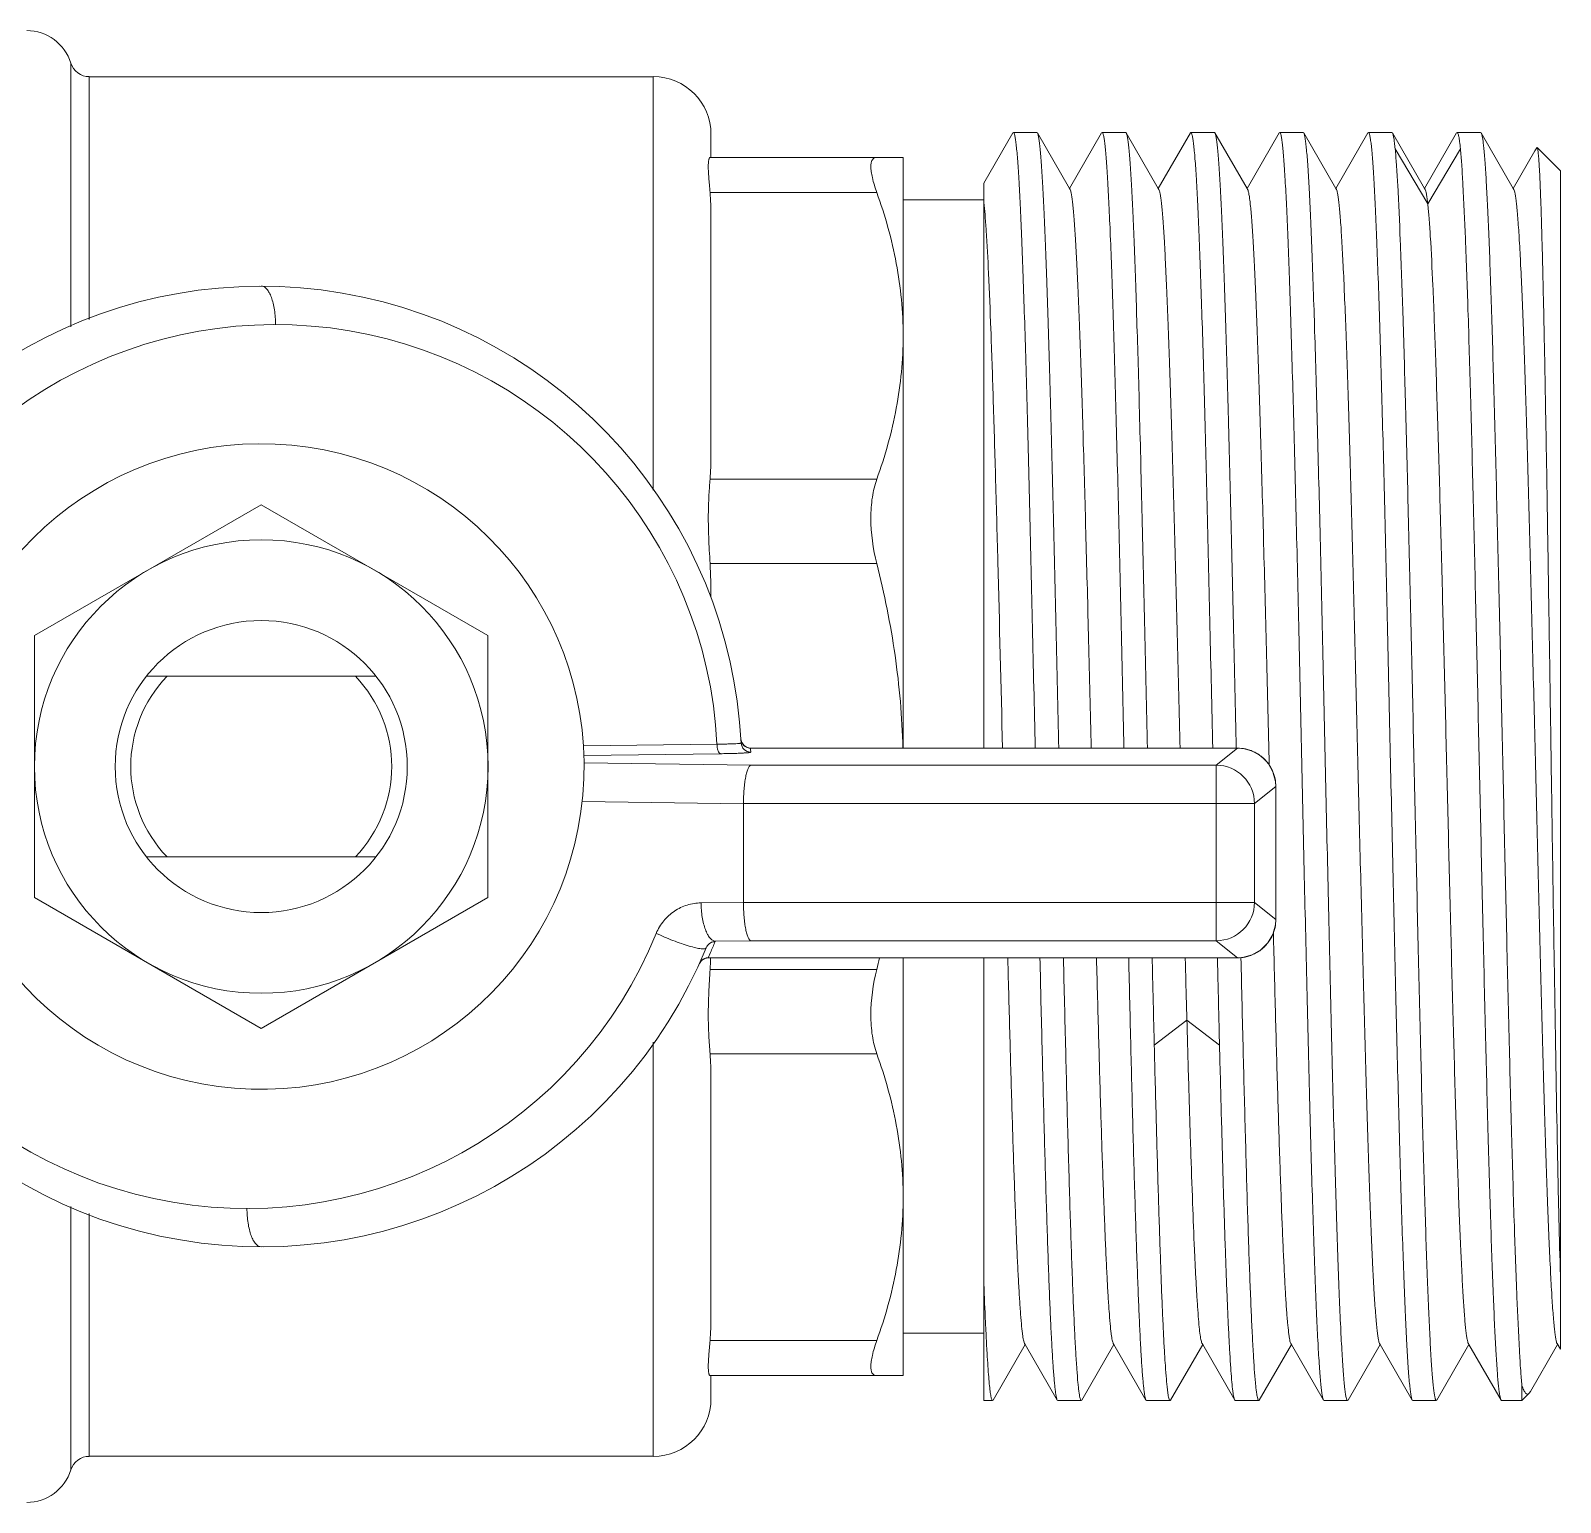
# Model space of a CAD drawing. Header units: millimetres. Extents: x 206 to 1899, y -454 to 296.
# Drawn here: x 1467.927 to 1470.415, y -407.592 to -405.199 of the extents above; entities that cross this region are included whole.
import ezdxf

# ---------------------------------------------------------------- set-up
doc = ezdxf.new("R2010")
doc.units = ezdxf.units.MM
doc.layers.add('细实线', color=7, linetype='Continuous', lineweight=15)

msp = doc.modelspace()

# ---------------------------------------------------------------- linework, layer by layer
at = {"layer": '细实线', "linetype": 'Continuous', "lineweight": 9}
for p, q in [((1467.9928, -405.6802), (1467.9928, -405.2515)), ((1468.0227, -405.2736), (1468.9399, -405.2736)), ((1468.0227, -405.2736), (1468.0227, -405.6683)), ((1468.9399, -405.946), (1468.9399, -405.2736)), ((1469.0336, -405.3673), (1469.0336, -405.4048)), ((1469.5246, -405.365), (1469.4774, -405.4467)), ((1469.5246, -405.365), (1469.5255, -405.3642)), ((1469.5255, -405.3642), (1469.5637, -405.3642)), ((1469.5646, -405.365), (1469.5637, -405.3642)), ((1469.6167, -405.4552), (1469.5646, -405.365)), ((1469.6689, -405.365), (1469.6167, -405.4552)), ((1469.6689, -405.365), (1469.6698, -405.3642)), ((1469.6698, -405.3642), (1469.708, -405.3642)), ((1469.7089, -405.365), (1469.708, -405.3642)), ((1469.761, -405.4552), (1469.7089, -405.365)), ((1469.8132, -405.365), (1469.761, -405.4552)), ((1469.8132, -405.365), (1469.8141, -405.3642)), ((1469.8141, -405.3642), (1469.8523, -405.3642)), ((1469.8532, -405.365), (1469.8523, -405.3642)), ((1469.9053, -405.4552), (1469.8532, -405.365)), ((1469.9575, -405.365), (1469.9053, -405.4552)), ((1469.9575, -405.365), (1469.9584, -405.3642)), ((1469.9584, -405.3642), (1469.9966, -405.3642)), ((1469.9975, -405.365), (1469.9966, -405.3642)), ((1470.0497, -405.4552), (1469.9975, -405.365)), ((1470.1018, -405.365), (1470.0497, -405.4552)), ((1470.1018, -405.365), (1470.1027, -405.3642)), ((1470.1027, -405.3642), (1470.1409, -405.3642)), ((1470.1418, -405.365), (1470.1409, -405.3642)), ((1470.194, -405.4552), (1470.1418, -405.365)), ((1470.2461, -405.365), (1470.194, -405.4552)), ((1470.2461, -405.365), (1470.247, -405.3642)), ((1470.247, -405.3642), (1470.2852, -405.3642)), ((1470.2861, -405.365), (1470.2852, -405.3642)), ((1470.3383, -405.4552), (1470.2861, -405.365)), ((1469.0322, -405.4048), (1469.3461, -405.4048)), ((1469.3461, -405.4048), (1469.3461, -406.3656)), ((1470.1992, -405.4803), (1470.1462, -405.3908)), ((1470.2522, -405.3908), (1470.1992, -405.4803)), ((1470.3735, -405.3943), (1470.3383, -405.4552)), ((1470.3765, -405.3891), (1470.3735, -405.3943)), ((1470.3765, -405.3891), (1470.3771, -405.3889)), ((1470.4149, -405.4267), (1470.3771, -405.3889)), ((1470.4149, -405.4267), (1470.4149, -407.3433)), ((1469.3033, -405.4617), (1469.0322, -405.4617)), ((1469.4774, -406.3656), (1469.4774, -405.4467)), ((1469.6177, -405.4569), (1469.6167, -405.4552)), ((1469.762, -405.4569), (1469.761, -405.4552)), ((1469.9063, -405.4569), (1469.9053, -405.4552)), ((1470.0506, -405.4569), (1470.0497, -405.4552)), ((1470.1949, -405.4569), (1470.194, -405.4552)), ((1470.3393, -405.4569), (1470.3383, -405.4552)), ((1469.3461, -405.4736), (1469.4774, -405.4736)), ((1469.0336, -405.5004), (1469.0336, -405.8895)), ((1469.3033, -405.9283), (1469.0322, -405.9283)), ((1467.9336, -406.1826), (1468.3024, -405.9697)), ((1468.3024, -405.9697), (1468.6711, -406.1826)), ((1469.3033, -406.0655), (1469.0322, -406.0655)), ((1467.9336, -406.6084), (1467.9336, -406.1826)), ((1468.6711, -406.1826), (1468.6711, -406.6084)), ((1468.489, -406.2486), (1468.1157, -406.2486)), ((1469.0823, -406.3509), (1469.0823, -406.3509)), ((1469.0838, -406.3566), (1469.0823, -406.3509)), ((1468.8263, -406.3621), (1469.0434, -406.359)), ((1469.0493, -406.3746), (1468.8271, -406.3778)), ((1469.8897, -406.3656), (1469.0979, -406.3656)), ((1469.8897, -406.3656), (1469.0979, -406.3656)), ((1469.0979, -406.3656), (1469.0979, -406.3656)), ((1469.855, -406.3934), (1469.8897, -406.3656)), ((1469.8897, -406.3656), (1469.8897, -406.3656)), ((1468.8273, -406.3896), (1469.0985, -406.3934)), ((1469.0985, -406.3934), (1469.855, -406.3934)), ((1469.855, -406.6788), (1469.855, -406.3934)), ((1469.9522, -406.428), (1469.9175, -406.4558)), ((1469.9522, -406.428), (1469.9522, -406.428)), ((1469.9522, -406.6441), (1469.9522, -406.428)), ((1469.9522, -406.6441), (1469.9522, -406.428)), ((1469.0865, -406.456), (1468.8243, -406.4523)), ((1469.9175, -406.4558), (1469.0865, -406.4558)), ((1469.0865, -406.456), (1469.0865, -406.6162)), ((1469.9175, -406.4558), (1469.9175, -406.6164)), ((1468.1157, -406.5423), (1468.489, -406.5423)), ((1468.3024, -406.8213), (1467.9336, -406.6084)), ((1468.6711, -406.6084), (1468.3024, -406.8213)), ((1469.0175, -406.6172), (1469.0865, -406.6162)), ((1469.0865, -406.6164), (1469.9175, -406.6164)), ((1469.9175, -406.6164), (1469.9522, -406.6441)), ((1469.9522, -406.6441), (1469.9522, -406.6441)), ((1469.0407, -406.6796), (1469.0403, -406.6807)), ((1469.0985, -406.6788), (1469.0407, -406.6796)), ((1469.855, -406.6788), (1469.0985, -406.6788)), ((1469.8897, -406.7066), (1469.855, -406.6788)), ((1469.033, -406.698), (1469.0292, -406.7066)), ((1469.0149, -406.7158), (1469.0149, -406.7158)), ((1469.0292, -406.7066), (1469.8897, -406.7066)), ((1469.0292, -406.7066), (1469.8897, -406.7066)), ((1469.0292, -406.7066), (1469.0292, -406.7066)), ((1469.0322, -406.7254), (1469.3033, -406.7254)), ((1469.033, -406.7067), (1469.033, -406.7075)), ((1469.0331, -406.7067), (1469.033, -406.7075)), ((1469.3461, -406.7066), (1469.3461, -407.3861)), ((1469.4774, -407.4267), (1469.4774, -406.7066)), ((1469.8897, -406.7066), (1469.8897, -406.7066)), ((1469.8076, -406.8082), (1469.7545, -406.8485)), ((1469.8606, -406.8485), (1469.8076, -406.8082)), ((1468.9399, -407.5173), (1468.9399, -406.8436)), ((1469.3033, -406.8626), (1469.0322, -406.8626)), ((1469.0336, -406.9014), (1469.0336, -407.2905)), ((1467.9928, -407.5394), (1467.9928, -407.111)), ((1468.0227, -407.1227), (1468.0227, -407.5173)), ((1469.4774, -407.3173), (1469.3461, -407.3173)), ((1469.481, -407.3197), (1469.4809, -407.3175)), ((1469.3033, -407.3292), (1469.0322, -407.3292)), ((1469.4924, -407.4259), (1469.5446, -407.3357)), ((1469.5436, -407.334), (1469.5446, -407.3357)), ((1469.5446, -407.3357), (1469.5967, -407.4259)), ((1469.6367, -407.4259), (1469.6889, -407.3357)), ((1469.6879, -407.334), (1469.6889, -407.3357)), ((1469.6889, -407.3357), (1469.741, -407.4259)), ((1469.781, -407.4259), (1469.8332, -407.3357)), ((1469.8322, -407.334), (1469.8332, -407.3357)), ((1469.8332, -407.3357), (1469.8854, -407.4259)), ((1469.9253, -407.4259), (1469.9775, -407.3357)), ((1469.9765, -407.334), (1469.9775, -407.3357)), ((1469.9775, -407.3357), (1470.0297, -407.4259)), ((1470.0697, -407.4259), (1470.1218, -407.3357)), ((1470.1208, -407.334), (1470.1218, -407.3357)), ((1470.1218, -407.3357), (1470.174, -407.4259)), ((1470.214, -407.4259), (1470.2661, -407.3357)), ((1470.2652, -407.334), (1470.2661, -407.3357)), ((1470.2661, -407.3357), (1470.3183, -407.4259)), ((1470.3664, -407.4119), (1470.4082, -407.3395)), ((1470.4082, -407.3395), (1470.4104, -407.3357)), ((1470.4095, -407.334), (1470.4149, -407.3433)), ((1469.3461, -407.3861), (1469.0322, -407.3861)), ((1469.0336, -407.3861), (1469.0336, -407.4236)), ((1470.3524, -407.4267), (1470.3524, -407.4021)), ((1469.4774, -407.4267), (1469.4915, -407.4267)), ((1469.4924, -407.4259), (1469.4915, -407.4267)), ((1469.5967, -407.4259), (1469.5976, -407.4267)), ((1469.6358, -407.4267), (1469.5976, -407.4267)), ((1469.6367, -407.4259), (1469.6358, -407.4267)), ((1469.741, -407.4259), (1469.7419, -407.4267)), ((1469.7801, -407.4267), (1469.7419, -407.4267)), ((1469.781, -407.4259), (1469.7801, -407.4267)), ((1469.8854, -407.4259), (1469.8862, -407.4267)), ((1469.9245, -407.4267), (1469.8862, -407.4267)), ((1469.9253, -407.4259), (1469.9245, -407.4267)), ((1470.0297, -407.4259), (1470.0305, -407.4267)), ((1470.0688, -407.4267), (1470.0305, -407.4267)), ((1470.0697, -407.4259), (1470.0688, -407.4267)), ((1470.174, -407.4259), (1470.1749, -407.4267)), ((1470.2131, -407.4267), (1470.1749, -407.4267)), ((1470.214, -407.4259), (1470.2131, -407.4267)), ((1470.3183, -407.4259), (1470.3192, -407.4267)), ((1470.3192, -407.4267), (1470.3524, -407.4267)), ((1470.3643, -407.4148), (1470.3524, -407.4267)), ((1470.3664, -407.4119), (1470.3643, -407.4148)), ((1468.9399, -407.5173), (1468.0227, -407.5173))]:
    msp.add_line(p, q, dxfattribs=at)
for points in [[(1469.0979, -406.3656), (1469.0924, -406.3646), (1469.0874, -406.3614), (1469.0838, -406.3566)], [(1469.9522, -406.428), (1469.9517, -406.4196), (1469.9475, -406.4042), (1469.9395, -406.3902), (1469.9281, -406.3787), (1469.9142, -406.3705), (1469.8988, -406.3662), (1469.8897, -406.3656)], [(1469.8897, -406.7066), (1469.8982, -406.706), (1469.9136, -406.7018), (1469.9276, -406.6938), (1469.9391, -406.6824), (1469.9473, -406.6685), (1469.9516, -406.6532), (1469.9522, -406.6441)], [(1469.0149, -406.7158), (1469.0184, -406.7109), (1469.0235, -406.7077), (1469.0292, -406.7066)]]:
    msp.add_lwpolyline(points, dxfattribs=at)
for radius in [0.3688, 0.2375]:
    msp.add_circle((1468.3024, -406.3955), radius, dxfattribs=at)
for centre, radius, start, end in [((1467.9211, -405.2736), 0.075, 17.1046, 90), ((1468.0227, -405.2423), 0.0312, 197.1046, 270), ((1468.9399, -405.3673), 0.0938, 0, 90), ((1468.3024, -406.3955), 0.7812, 2.8027, 157.8184), ((1468.3256, -406.3955), 0.7188, 2.9055, 157.8183), ((1468.3024, -406.3955), 0.525, 175.5961, 174.2452), ((1468.3024, -406.3955), 0.2122, 136.1959, 223.8041), ((1468.3024, -406.3955), 0.2122, 316.1959, 43.8041), ((1469.0983, -406.3565), 0.0156, 182.8203, 270.0215), ((1469.0978, -406.3501), 0.0155, 204.9163, 208.5376), ((1469.098, -406.3499), 0.0157, 208.5912, 227.0456), ((1469.0979, -406.35), 0.0156, 227.1155, 231.9619), ((1469.098, -406.3499), 0.0157, 231.9797, 248.9418), ((1469.098, -406.3498), 0.0158, 249.0602, 262.2297), ((1469.098, -406.35), 0.0156, 262.2128, 269.9791), ((1468.3027, -406.4111), 0.7966, 2.8024, 3.2716), ((1469.8897, -406.4284), 0.0628, 78.098, 89.9269), ((1469.8897, -406.428), 0.0624, 71.3352, 78.0934), ((1469.8897, -406.4282), 0.0626, 63.1933, 71.3252), ((1469.8897, -406.428), 0.0624, 56.4475, 63.1846), ((1469.8896, -406.4283), 0.0627, 48.2662, 56.4417), ((1469.8898, -406.428), 0.0624, 41.5313, 48.2566), ((1469.8549, -406.4559), 0.0626, 0.0928, 89.8862), ((1469.8895, -406.4282), 0.0627, 33.3126, 41.5229), ((1469.8898, -406.4281), 0.0624, 26.6342, 33.3057), ((1469.8896, -406.4281), 0.0626, 18.3781, 26.6263), ((1468.2792, -406.3955), 0.7188, 182.9024, 337.8157), ((1469.8898, -406.428), 0.0624, 11.7205, 18.3667), ((1469.8894, -406.4281), 0.0628, 0.0732, 11.7176), ((1468.3024, -406.3955), 0.7812, 182.8, 337.8159), ((1469.8549, -406.6163), 0.0626, 270.1139, 359.9072), ((1469.8894, -406.644), 0.0628, 348.0407, 359.9267), ((1468.3024, -406.3799), 0.7968, 336.4666, 337.8159), ((1469.8895, -406.6439), 0.0627, 318.2686, 326.4826), ((1469.8898, -406.6441), 0.0624, 326.4884, 333.1506), ((1469.8896, -406.644), 0.0626, 333.1593, 341.3984), ((1469.8898, -406.6441), 0.0624, 341.4085, 348.0359), ((1469.8897, -406.6438), 0.0628, 270.073, 281.6579), ((1469.8897, -406.6442), 0.0624, 281.6606, 288.4375), ((1469.8897, -406.644), 0.0626, 288.4489, 296.5905), ((1469.8897, -406.6441), 0.0624, 296.5983, 303.3455), ((1469.8896, -406.6439), 0.0627, 303.3524, 311.5249), ((1469.8898, -406.6442), 0.0624, 311.5333, 318.259), ((1469.0292, -406.7223), 0.0157, 101.6652, 111.3687), ((1469.0292, -406.7222), 0.0157, 90.0226, 101.6998), ((1468.163, -406.6786), 0.8705, 356.9201, 358.0997), ((1467.7879, -406.3423), 1.5631, 345.8125, 346.5164), ((1468.9399, -407.4236), 0.0938, 270, 0), ((1468.0227, -407.5486), 0.0312, 90, 162.8954), ((1467.9211, -407.5173), 0.075, 270, 342.8954)]:
    msp.add_arc(centre, radius, start, end, dxfattribs=at)
for points, knots in [([(1469.5255, -405.3642), (1469.5257, -405.3642), (1469.5262, -405.3646), (1469.527, -405.3662), (1469.5279, -405.3697), (1469.5289, -405.3757), (1469.53, -405.3841), (1469.5311, -405.3948), (1469.5322, -405.4078), (1469.5333, -405.4231), (1469.5348, -405.4479), (1469.5367, -405.4844), (1469.5389, -405.5345), (1469.5411, -405.5925), (1469.5433, -405.658), (1469.5455, -405.7304), (1469.5477, -405.8089), (1469.5499, -405.8928), (1469.5529, -406.0134), (1469.5565, -406.1714), (1469.5594, -406.2999), (1469.5609, -406.3655)], [0, 0, 0, 0, 0.000627, 0.001679, 0.005423, 0.011477, 0.019866, 0.030582, 0.043603, 0.058907, 0.076459, 0.118138, 0.168266, 0.226376, 0.291934, 0.364334, 0.442903, 0.526916, 0.615591, 0.803609, 1, 1, 1, 1]), ([(1469.5991, -406.3655), (1469.5977, -406.3015), (1469.5949, -406.1761), (1469.5906, -405.994), (1469.587, -405.8501), (1469.5841, -405.7436), (1469.5819, -405.6719), (1469.5798, -405.6065), (1469.5777, -405.5482), (1469.5755, -405.4972), (1469.5734, -405.4542), (1469.5716, -405.4236), (1469.57, -405.4032), (1469.569, -405.3913), (1469.5679, -405.3815), (1469.5669, -405.374), (1469.5659, -405.3687), (1469.5651, -405.3659), (1469.5646, -405.365)], [0, 0, 0, 0, 0.191779, 0.375758, 0.545466, 0.623077, 0.694933, 0.7604, 0.818905, 0.869932, 0.913032, 0.947835, 0.962026, 0.974038, 0.983849, 0.99144, 0.996812, 1, 1, 1, 1]), ([(1469.6698, -405.3642), (1469.67, -405.3642), (1469.6705, -405.3646), (1469.6713, -405.3662), (1469.6722, -405.3697), (1469.6733, -405.3757), (1469.6743, -405.3841), (1469.6754, -405.3948), (1469.6765, -405.4078), (1469.6776, -405.4231), (1469.6791, -405.4479), (1469.681, -405.4844), (1469.6832, -405.5345), (1469.6854, -405.5925), (1469.6876, -405.658), (1469.6898, -405.7304), (1469.692, -405.8089), (1469.6942, -405.8928), (1469.6972, -406.0134), (1469.7008, -406.1714), (1469.7037, -406.2999), (1469.7052, -406.3655)], [0, 0, 0, 0, 0.000627, 0.001679, 0.005423, 0.011477, 0.019866, 0.030582, 0.043603, 0.058907, 0.076459, 0.118138, 0.168266, 0.226376, 0.291934, 0.364334, 0.442903, 0.526916, 0.615591, 0.803609, 1, 1, 1, 1]), ([(1469.7434, -406.3655), (1469.742, -406.3015), (1469.7392, -406.1761), (1469.7349, -405.9941), (1469.7313, -405.8501), (1469.7284, -405.7436), (1469.7262, -405.6719), (1469.7241, -405.6065), (1469.722, -405.5482), (1469.7198, -405.4972), (1469.7177, -405.4543), (1469.7159, -405.4236), (1469.7144, -405.4032), (1469.7133, -405.3913), (1469.7122, -405.3815), (1469.7112, -405.374), (1469.7102, -405.3687), (1469.7094, -405.3659), (1469.7089, -405.365)], [0, 0, 0, 0, 0.191778, 0.375757, 0.545465, 0.623075, 0.694932, 0.7604, 0.818905, 0.869931, 0.913032, 0.947835, 0.962026, 0.974038, 0.983849, 0.99144, 0.996812, 1, 1, 1, 1]), ([(1469.8141, -405.3642), (1469.8143, -405.3642), (1469.8148, -405.3646), (1469.8156, -405.3662), (1469.8165, -405.3697), (1469.8176, -405.3757), (1469.8186, -405.3841), (1469.8197, -405.3948), (1469.8208, -405.4078), (1469.8219, -405.4231), (1469.8235, -405.4479), (1469.8253, -405.4844), (1469.8275, -405.5345), (1469.8297, -405.5925), (1469.8319, -405.658), (1469.8341, -405.7304), (1469.8363, -405.8089), (1469.8385, -405.8928), (1469.8415, -406.0134), (1469.8452, -406.1715), (1469.848, -406.2999), (1469.8495, -406.3655)], [0, 0, 0, 0, 0.000627, 0.001679, 0.005423, 0.011477, 0.019866, 0.030582, 0.043604, 0.058907, 0.07646, 0.118139, 0.168266, 0.226377, 0.291935, 0.364336, 0.442905, 0.526917, 0.615593, 0.803611, 1, 1, 1, 1]), ([(1469.8877, -406.3656), (1469.8863, -406.3016), (1469.8835, -406.1761), (1469.8793, -405.9941), (1469.8756, -405.8501), (1469.8727, -405.7436), (1469.8706, -405.6719), (1469.8684, -405.6065), (1469.8663, -405.5482), (1469.8642, -405.4972), (1469.862, -405.4543), (1469.8602, -405.4236), (1469.8587, -405.4033), (1469.8576, -405.3913), (1469.8566, -405.3815), (1469.8555, -405.374), (1469.8545, -405.3687), (1469.8537, -405.3659), (1469.8532, -405.365)], [0, 0, 0, 0, 0.191777, 0.375755, 0.545463, 0.623074, 0.694931, 0.760399, 0.818904, 0.869931, 0.913032, 0.947835, 0.962026, 0.974038, 0.983849, 0.99144, 0.996812, 1, 1, 1, 1]), ([(1469.9584, -405.3642), (1469.9586, -405.3642), (1469.9591, -405.3646), (1469.9599, -405.3662), (1469.9609, -405.3698), (1469.9619, -405.3759), (1469.963, -405.3843), (1469.9641, -405.3951), (1469.9652, -405.4083), (1469.9663, -405.4238), (1469.9678, -405.449), (1469.9697, -405.4859), (1469.9719, -405.5366), (1469.9741, -405.5953), (1469.9763, -405.6616), (1469.9785, -405.7347), (1469.9807, -405.8141), (1469.983, -405.8989), (1469.986, -406.0205), (1469.9897, -406.18), (1469.994, -406.3758), (1469.9984, -406.5724), (1470.0028, -406.7624), (1470.0065, -406.9133), (1470.0095, -407.0253), (1470.0117, -407.101), (1470.014, -407.1701), (1470.0162, -407.2319), (1470.0183, -407.2858), (1470.0205, -407.3314), (1470.0224, -407.364), (1470.024, -407.3855), (1470.0251, -407.3982), (1470.0262, -407.4085), (1470.0272, -407.4165), (1470.0283, -407.422), (1470.0291, -407.425), (1470.0297, -407.4259)], [0, 0, 0, 0, 0.000307, 0.000824, 0.002665, 0.005642, 0.009768, 0.015039, 0.021443, 0.02897, 0.037602, 0.058097, 0.082742, 0.111304, 0.143518, 0.179082, 0.21766, 0.258893, 0.302393, 0.394541, 0.490652, 0.587125, 0.680343, 0.766814, 0.806494, 0.843299, 0.876883, 0.906933, 0.933165, 0.955337, 0.973241, 0.98054, 0.986714, 0.991751, 0.995643, 0.998386, 1, 1, 1, 1]), ([(1470.0688, -407.4267), (1470.0686, -407.4267), (1470.0681, -407.4263), (1470.0672, -407.4247), (1470.0663, -407.4211), (1470.0653, -407.415), (1470.0642, -407.4066), (1470.0631, -407.3958), (1470.062, -407.3826), (1470.0609, -407.3671), (1470.0593, -407.342), (1470.0574, -407.305), (1470.0552, -407.2543), (1470.0531, -407.1956), (1470.0508, -407.1294), (1470.0486, -407.0562), (1470.0464, -406.9769), (1470.0442, -406.892), (1470.0412, -406.7704), (1470.0375, -406.611), (1470.0331, -406.4151), (1470.0288, -406.2185), (1470.0244, -406.0285), (1470.0207, -405.8777), (1470.0176, -405.7656), (1470.0154, -405.6899), (1470.0132, -405.6208), (1470.011, -405.559), (1470.0088, -405.5051), (1470.0066, -405.4595), (1470.0047, -405.427), (1470.0032, -405.4054), (1470.0021, -405.3927), (1470.001, -405.3824), (1469.9999, -405.3744), (1469.9989, -405.3689), (1469.9981, -405.3659), (1469.9975, -405.365)], [0, 0, 0, 0, 0.000307, 0.000824, 0.002665, 0.005642, 0.009768, 0.015039, 0.021443, 0.02897, 0.037602, 0.058097, 0.082742, 0.111304, 0.143518, 0.179082, 0.21766, 0.258893, 0.302393, 0.394541, 0.490652, 0.587125, 0.680343, 0.766814, 0.806494, 0.843299, 0.876883, 0.906933, 0.933165, 0.955337, 0.973241, 0.98054, 0.986714, 0.991751, 0.995643, 0.998386, 1, 1, 1, 1]), ([(1470.1027, -405.3642), (1470.1029, -405.3642), (1470.1034, -405.3646), (1470.1042, -405.3662), (1470.1052, -405.3698), (1470.1062, -405.3759), (1470.1073, -405.3843), (1470.1084, -405.3951), (1470.1095, -405.4083), (1470.1106, -405.4238), (1470.1121, -405.449), (1470.114, -405.4859), (1470.1162, -405.5366), (1470.1184, -405.5953), (1470.1206, -405.6616), (1470.1228, -405.7347), (1470.1251, -405.8141), (1470.1273, -405.8989), (1470.1303, -406.0205), (1470.134, -406.18), (1470.1383, -406.3758), (1470.1427, -406.5724), (1470.1471, -406.7624), (1470.1508, -406.9133), (1470.1538, -407.0253), (1470.1561, -407.101), (1470.1583, -407.1701), (1470.1605, -407.2319), (1470.1627, -407.2858), (1470.1648, -407.3314), (1470.1667, -407.364), (1470.1683, -407.3855), (1470.1694, -407.3982), (1470.1705, -407.4085), (1470.1716, -407.4165), (1470.1726, -407.422), (1470.1734, -407.425), (1470.174, -407.4259)], [0, 0, 0, 0, 0.000307, 0.000824, 0.002665, 0.005642, 0.009768, 0.015039, 0.021443, 0.02897, 0.037602, 0.058097, 0.082742, 0.111304, 0.143518, 0.179082, 0.21766, 0.258893, 0.302393, 0.394541, 0.490652, 0.587125, 0.680343, 0.766814, 0.806494, 0.843299, 0.876883, 0.906933, 0.933165, 0.955337, 0.973241, 0.98054, 0.986714, 0.991751, 0.995643, 0.998386, 1, 1, 1, 1]), ([(1470.1462, -405.3908), (1470.1458, -405.3875), (1470.1452, -405.3816), (1470.1442, -405.374), (1470.1431, -405.3687), (1470.1424, -405.3659), (1470.1418, -405.365)], [0, 0, 0, 0, 0.37806, 0.670601, 0.877463, 1, 1, 1, 1]), ([(1470.247, -405.3642), (1470.2473, -405.3642), (1470.2479, -405.3648), (1470.2488, -405.367), (1470.2499, -405.3719), (1470.2511, -405.3802), (1470.2519, -405.3869), (1470.2522, -405.3908)], [0, 0, 0, 0, 0.028252, 0.079682, 0.267949, 0.574615, 1, 1, 1, 1]), ([(1470.3524, -407.4021), (1470.3515, -407.3941), (1470.35, -407.3752), (1470.347, -407.3274), (1470.3436, -407.2491), (1470.3396, -407.1352), (1470.3355, -406.9972), (1470.3315, -406.8398), (1470.3274, -406.668), (1470.3234, -406.4873), (1470.3193, -406.3037), (1470.3152, -406.123), (1470.3111, -405.9512), (1470.3077, -405.816), (1470.3048, -405.7165), (1470.3028, -405.6497), (1470.3007, -405.589), (1470.2987, -405.5348), (1470.2967, -405.4876), (1470.2946, -405.4478), (1470.2929, -405.4194), (1470.2914, -405.4006), (1470.2904, -405.3895), (1470.2894, -405.3804), (1470.2884, -405.3734), (1470.2874, -405.3685), (1470.2866, -405.3658), (1470.2861, -405.365)], [0, 0, 0, 0, 0.011929, 0.027764, 0.070604, 0.12715, 0.195576, 0.273668, 0.358897, 0.448505, 0.539588, 0.629196, 0.714426, 0.79252, 0.828088, 0.860947, 0.89083, 0.917495, 0.940727, 0.960337, 0.976171, 0.982631, 0.988103, 0.992578, 0.99605, 0.998518, 1, 1, 1, 1]), ([(1469.0322, -405.4048), (1469.0318, -405.4048), (1469.0311, -405.4058), (1469.0306, -405.4071), (1469.0299, -405.4096), (1469.0294, -405.4139), (1469.0293, -405.4177), (1469.0293, -405.4199)], [0, 0, 0, 0, 0.091409, 0.173498, 0.282657, 0.584801, 1, 1, 1, 1]), ([(1469.3033, -405.4617), (1469.3005, -405.4538), (1469.297, -405.4427), (1469.2942, -405.4285), (1469.2934, -405.4202), (1469.2939, -405.4136), (1469.2956, -405.4086), (1469.299, -405.4053), (1469.3019, -405.4048), (1469.3033, -405.4048)], [0, 0, 0, 0, 0.396035, 0.554921, 0.685547, 0.788364, 0.867328, 0.932406, 1, 1, 1, 1]), ([(1470.2131, -407.4267), (1470.2129, -407.4267), (1470.2124, -407.4264), (1470.2117, -407.4249), (1470.2108, -407.4218), (1470.2098, -407.4164), (1470.2088, -407.409), (1470.2078, -407.3994), (1470.2067, -407.3878), (1470.2057, -407.3741), (1470.2042, -407.3518), (1470.2024, -407.3191), (1470.2004, -407.2741), (1470.1983, -407.2219), (1470.1962, -407.1628), (1470.1942, -407.0974), (1470.1921, -407.0261), (1470.19, -406.9496), (1470.1872, -406.839), (1470.1837, -406.6928), (1470.1796, -406.5112), (1470.1755, -406.3257), (1470.1713, -406.1426), (1470.1672, -405.9678), (1470.1631, -405.8072), (1470.1591, -405.666), (1470.155, -405.5489), (1470.1515, -405.4683), (1470.1485, -405.4188), (1470.147, -405.3992), (1470.1462, -405.3908)], [0, 0, 0, 0, 0.000288, 0.000758, 0.002412, 0.005078, 0.008771, 0.013487, 0.019219, 0.025959, 0.033692, 0.052075, 0.07422, 0.099944, 0.129037, 0.161256, 0.196337, 0.233988, 0.273898, 0.359158, 0.449297, 0.541334, 0.632228, 0.718972, 0.798699, 0.868773, 0.92688, 0.971104, 0.98754, 1, 1, 1, 1]), ([(1470.2522, -405.3908), (1470.2531, -405.3991), (1470.2546, -405.4183), (1470.2575, -405.467), (1470.261, -405.546), (1470.265, -405.6606), (1470.269, -405.799), (1470.2731, -405.9565), (1470.2771, -406.1282), (1470.2812, -406.3086), (1470.2852, -406.4917), (1470.2893, -406.6717), (1470.2933, -406.8428), (1470.2968, -406.9773), (1470.2996, -407.0763), (1470.3017, -407.1427), (1470.3037, -407.2031), (1470.3058, -407.257), (1470.3078, -407.304), (1470.3098, -407.3436), (1470.3116, -407.3718), (1470.313, -407.3905), (1470.3141, -407.4016), (1470.3151, -407.4106), (1470.3161, -407.4176), (1470.317, -407.4225), (1470.3178, -407.4251), (1470.3183, -407.4259)], [0, 0, 0, 0, 0.012276, 0.028428, 0.071806, 0.128755, 0.197446, 0.27567, 0.360909, 0.450419, 0.541319, 0.63068, 0.715627, 0.793424, 0.828848, 0.861569, 0.891321, 0.917868, 0.940993, 0.960515, 0.976275, 0.982706, 0.988153, 0.992608, 0.996065, 0.998524, 1, 1, 1, 1]), ([(1470.3771, -405.3889), (1470.3772, -405.389), (1470.3774, -405.3895), (1470.3779, -405.3909), (1470.3783, -405.3938), (1470.3789, -405.3983), (1470.3795, -405.4045), (1470.38, -405.4122), (1470.3806, -405.4215), (1470.3812, -405.4323), (1470.382, -405.4498), (1470.383, -405.4753), (1470.3841, -405.5104), (1470.3853, -405.5511), (1470.3864, -405.5972), (1470.3876, -405.6483), (1470.3888, -405.7043), (1470.3899, -405.7646), (1470.3915, -405.8528), (1470.3935, -405.9709), (1470.3958, -406.1199), (1470.3982, -406.2757), (1470.4005, -406.4343), (1470.4029, -406.5915), (1470.4059, -406.7863), (1470.4089, -406.9657), (1470.4122, -407.1247), (1470.414, -407.1929), (1470.4149, -407.2236)], [0, 0, 0, 0, 0.000309, 0.000818, 0.002467, 0.004973, 0.008334, 0.012551, 0.017618, 0.023527, 0.03027, 0.046218, 0.065363, 0.087587, 0.112752, 0.140698, 0.171249, 0.204209, 0.239368, 0.315362, 0.397266, 0.482946, 0.570152, 0.656578, 0.739921, 0.888544, 0.949789, 1, 1, 1, 1]), ([(1469.0293, -405.4199), (1469.0293, -405.4226), (1469.0296, -405.4285), (1469.0302, -405.4383), (1469.0311, -405.4495), (1469.0319, -405.4575), (1469.0322, -405.4617)], [0, 0, 0, 0, 0.19404, 0.426979, 0.696532, 1, 1, 1, 1]), ([(1469.3461, -405.695), (1469.3461, -405.6556), (1469.3384, -405.5761), (1469.3168, -405.4993), (1469.3033, -405.4617)], [0, 0, 0, 0, 0.496082, 1, 1, 1, 1]), ([(1469.6177, -405.4569), (1469.6182, -405.4578), (1469.619, -405.4604), (1469.62, -405.4654), (1469.621, -405.4724), (1469.6221, -405.4813), (1469.6232, -405.4923), (1469.6247, -405.5109), (1469.6265, -405.5389), (1469.6286, -405.578), (1469.6307, -405.6243), (1469.6329, -405.6773), (1469.635, -405.7366), (1469.6371, -405.8017), (1469.64, -405.8983), (1469.6436, -406.0288), (1469.6479, -406.1938), (1469.6507, -406.3075), (1469.6521, -406.3655)], [0, 0, 0, 0, 0.003383, 0.008932, 0.01668, 0.026628, 0.038764, 0.053065, 0.088034, 0.131247, 0.18233, 0.240838, 0.306265, 0.378037, 0.455531, 0.624929, 0.808552, 1, 1, 1, 1]), ([(1469.762, -405.4569), (1469.7625, -405.4578), (1469.7633, -405.4604), (1469.7643, -405.4654), (1469.7654, -405.4724), (1469.7664, -405.4813), (1469.7675, -405.4923), (1469.769, -405.5109), (1469.7708, -405.5389), (1469.7729, -405.578), (1469.775, -405.6243), (1469.7772, -405.6773), (1469.7793, -405.7366), (1469.7814, -405.8017), (1469.7844, -405.8983), (1469.788, -406.0288), (1469.7922, -406.1938), (1469.795, -406.3075), (1469.7964, -406.3656)], [0, 0, 0, 0, 0.003383, 0.008931, 0.01668, 0.026628, 0.038764, 0.053066, 0.088035, 0.131249, 0.182331, 0.24084, 0.306266, 0.378038, 0.455532, 0.62493, 0.808555, 1, 1, 1, 1]), ([(1469.9063, -405.4569), (1469.9068, -405.4578), (1469.9076, -405.4606), (1469.9087, -405.4656), (1469.9097, -405.4729), (1469.9108, -405.4822), (1469.9119, -405.4936), (1469.9134, -405.5128), (1469.9153, -405.5418), (1469.9175, -405.5824), (1469.9196, -405.6304), (1469.9218, -405.6853), (1469.924, -405.7467), (1469.9261, -405.814), (1469.9291, -405.9137), (1469.9328, -406.0481), (1469.9371, -406.2176), (1469.9399, -406.3342), (1469.9414, -406.3935)], [0, 0, 0, 0, 0.003368, 0.008923, 0.016699, 0.026693, 0.038894, 0.053277, 0.088455, 0.131926, 0.183296, 0.242102, 0.307814, 0.379831, 0.457504, 0.626943, 0.809988, 1, 1, 1, 1]), ([(1470.0506, -405.4569), (1470.0512, -405.4578), (1470.052, -405.4606), (1470.053, -405.4657), (1470.0541, -405.4729), (1470.0551, -405.4822), (1470.0562, -405.4936), (1470.0578, -405.5129), (1470.0596, -405.542), (1470.0618, -405.5827), (1470.0639, -405.6308), (1470.0661, -405.6859), (1470.0683, -405.7474), (1470.0705, -405.8148), (1470.0735, -405.9148), (1470.0771, -406.0494), (1470.0814, -406.2192), (1470.0857, -406.3955), (1470.09, -406.5717), (1470.0944, -406.7415), (1470.098, -406.8762), (1470.101, -406.9761), (1470.1032, -407.0435), (1470.1054, -407.1051), (1470.1075, -407.1601), (1470.1097, -407.2082), (1470.1118, -407.2489), (1470.1137, -407.278), (1470.1153, -407.2973), (1470.1163, -407.3087), (1470.1174, -407.318), (1470.1185, -407.3253), (1470.1195, -407.3304), (1470.1203, -407.3331), (1470.1208, -407.334)], [0, 0, 0, 0, 0.001684, 0.004461, 0.00835, 0.013349, 0.019452, 0.026646, 0.044243, 0.065987, 0.091682, 0.121095, 0.153961, 0.189978, 0.22882, 0.313541, 0.405043, 0.499999, 0.594955, 0.686458, 0.771179, 0.810021, 0.846039, 0.878904, 0.908317, 0.934013, 0.955756, 0.973355, 0.980548, 0.98665, 0.991651, 0.995539, 0.998316, 1, 1, 1, 1]), ([(1470.1949, -405.4569), (1470.1955, -405.4578), (1470.1962, -405.4604), (1470.1972, -405.4652), (1470.1983, -405.4721), (1470.1989, -405.4773), (1470.1992, -405.4803)], [0, 0, 0, 0, 0.127647, 0.336317, 0.62714, 1, 1, 1, 1]), ([(1470.3393, -405.4569), (1470.3398, -405.4578), (1470.3406, -405.4606), (1470.3416, -405.4657), (1470.3427, -405.4729), (1470.3438, -405.4822), (1470.3448, -405.4936), (1470.3464, -405.5129), (1470.3483, -405.542), (1470.3504, -405.5827), (1470.3526, -405.6308), (1470.3547, -405.6859), (1470.3569, -405.7474), (1470.3591, -405.8148), (1470.3621, -405.9148), (1470.3658, -406.0494), (1470.3701, -406.2192), (1470.3744, -406.3955), (1470.3787, -406.5717), (1470.383, -406.7415), (1470.3866, -406.8762), (1470.3896, -406.9761), (1470.3918, -407.0435), (1470.394, -407.1051), (1470.3962, -407.1601), (1470.3983, -407.2082), (1470.4005, -407.2489), (1470.4023, -407.278), (1470.4039, -407.2973), (1470.405, -407.3087), (1470.406, -407.318), (1470.4071, -407.3253), (1470.4081, -407.3304), (1470.4089, -407.3331), (1470.4095, -407.334)], [0, 0, 0, 0, 0.001684, 0.004462, 0.00835, 0.013349, 0.019452, 0.026646, 0.044243, 0.065987, 0.091683, 0.121096, 0.153961, 0.189979, 0.228821, 0.313542, 0.405045, 0.500001, 0.594957, 0.686459, 0.771181, 0.810022, 0.84604, 0.878905, 0.908318, 0.934014, 0.955757, 0.973355, 0.980548, 0.98665, 0.99165, 0.995539, 0.998316, 1, 1, 1, 1]), ([(1469.4774, -405.4779), (1469.4781, -405.4845), (1469.4795, -405.4997), (1469.4823, -405.5381), (1469.4855, -405.6003), (1469.4891, -405.6908), (1469.4928, -405.8006), (1469.4965, -405.9265), (1469.5017, -406.1167), (1469.5053, -406.2644), (1469.5078, -406.3655)], [0, 0, 0, 0, 0.022348, 0.051587, 0.12989, 0.232813, 0.357563, 0.500746, 0.65846, 1, 1, 1, 1]), ([(1470.1992, -405.4803), (1470.2, -405.4878), (1470.2015, -405.5053), (1470.2045, -405.5496), (1470.208, -405.6214), (1470.2119, -405.7256), (1470.2159, -405.8514), (1470.22, -405.9947), (1470.224, -406.1508), (1470.2281, -406.3148), (1470.2321, -406.4813), (1470.2362, -406.6452), (1470.2402, -406.801), (1470.2437, -406.9235), (1470.2465, -407.0137), (1470.2486, -407.0743), (1470.2506, -407.1295), (1470.2527, -407.1787), (1470.2547, -407.2216), (1470.2567, -407.2579), (1470.2585, -407.2838), (1470.2599, -407.301), (1470.2609, -407.3112), (1470.2619, -407.3196), (1470.2629, -407.3261), (1470.2639, -407.3307), (1470.2647, -407.3331), (1470.2652, -407.334)], [0, 0, 0, 0, 0.012265, 0.028394, 0.071694, 0.128531, 0.197085, 0.275158, 0.360244, 0.449612, 0.540392, 0.629669, 0.714576, 0.792387, 0.827841, 0.860606, 0.890421, 0.917045, 0.940266, 0.959897, 0.975786, 0.982286, 0.987808, 0.992342, 0.995881, 0.998428, 1, 1, 1, 1]), ([(1468.3024, -405.6142), (1468.3039, -405.6142), (1468.3074, -405.6152), (1468.3118, -405.6191), (1468.3157, -405.6251), (1468.3192, -405.6329), (1468.322, -405.6423), (1468.3248, -405.657), (1468.3256, -405.6687), (1468.3256, -405.6767)], [0, 0, 0, 0, 0.066259, 0.145781, 0.245167, 0.365713, 0.505606, 0.661195, 1, 1, 1, 1]), ([(1469.3033, -405.9283), (1469.3168, -405.8906), (1469.3384, -405.8139), (1469.3461, -405.7343), (1469.3461, -405.695)], [0, 0, 0, 0, 0.503918, 1, 1, 1, 1]), ([(1469.0322, -405.9283), (1469.0319, -405.9323), (1469.0312, -405.9405), (1469.0304, -405.9534), (1469.0298, -405.967), (1469.0295, -405.9764), (1469.0294, -405.9812)], [0, 0, 0, 0, 0.2269, 0.47033, 0.728642, 1, 1, 1, 1]), ([(1469.3033, -406.0655), (1469.2972, -406.0413), (1469.292, -406.0049), (1469.295, -405.9586), (1469.3, -405.9377), (1469.3033, -405.9283)], [0, 0, 0, 0, 0.539492, 0.783634, 1, 1, 1, 1]), ([(1469.0294, -405.9812), (1469.0293, -405.9879), (1469.0294, -406.0016), (1469.0299, -406.0225), (1469.0309, -406.0439), (1469.0319, -406.0583), (1469.0322, -406.0655)], [0, 0, 0, 0, 0.238718, 0.487124, 0.741951, 1, 1, 1, 1]), ([(1469.3458, -406.3656), (1469.3445, -406.315), (1469.3358, -406.2139), (1469.3157, -406.1146), (1469.3033, -406.0655)], [0, 0, 0, 0, 0.499987, 1, 1, 1, 1]), ([(1469.0434, -406.359), (1469.0462, -406.359), (1469.0516, -406.359), (1469.0592, -406.3589), (1469.0659, -406.3587), (1469.0716, -406.3585), (1469.0762, -406.3583), (1469.0793, -406.358), (1469.081, -406.3578), (1469.0819, -406.3576), (1469.0824, -406.3575), (1469.0827, -406.3573), (1469.0827, -406.3573)], [0, 0, 0, 0, 0.211561, 0.405976, 0.578175, 0.724503, 0.841829, 0.92769, 0.958169, 0.980202, 0.993871, 1, 1, 1, 1]), ([(1469.0493, -406.3746), (1469.0489, -406.3746), (1469.0481, -406.3742), (1469.0464, -406.3728), (1469.0449, -406.3695), (1469.0438, -406.3647), (1469.0435, -406.361), (1469.0434, -406.359)], [0, 0, 0, 0, 0.061954, 0.1476, 0.3697, 0.664362, 1, 1, 1, 1]), ([(1469.0983, -406.3721), (1469.0983, -406.3722), (1469.0979, -406.3724), (1469.0973, -406.3725), (1469.0962, -406.3727), (1469.0948, -406.3729), (1469.0929, -406.3731), (1469.0895, -406.3734), (1469.0844, -406.3737), (1469.0773, -406.374), (1469.0689, -406.3743), (1469.0594, -406.3745), (1469.0527, -406.3746), (1469.0493, -406.3746)], [0, 0, 0, 0, 0.005883, 0.019474, 0.041493, 0.071997, 0.11085, 0.157842, 0.275264, 0.421653, 0.593855, 0.788205, 1, 1, 1, 1]), ([(1469.0985, -406.3934), (1469.0976, -406.3935), (1469.0963, -406.3947), (1469.095, -406.3966), (1469.0934, -406.3998), (1469.0917, -406.405), (1469.09, -406.4127), (1469.0885, -406.422), (1469.0874, -406.4326), (1469.0867, -406.4441), (1469.0865, -406.452), (1469.0865, -406.456)], [0, 0, 0, 0, 0.042215, 0.072233, 0.109177, 0.204208, 0.326272, 0.472078, 0.636869, 0.815098, 1, 1, 1, 1]), ([(1468.9447, -406.6668), (1468.9478, -406.6595), (1468.956, -406.6457), (1468.9736, -406.6298), (1468.9947, -406.6197), (1469.01, -406.6173), (1469.0175, -406.6172)], [0, 0, 0, 0, 0.257047, 0.508703, 0.755698, 1, 1, 1, 1]), ([(1469.0175, -406.6172), (1469.0176, -406.625), (1469.0185, -406.6365), (1469.0215, -406.6509), (1469.0243, -406.6603), (1469.0276, -406.6681), (1469.0315, -406.6741), (1469.0358, -406.6782), (1469.0392, -406.6795), (1469.0407, -406.6796)], [0, 0, 0, 0, 0.335129, 0.489777, 0.629589, 0.750973, 0.851948, 0.933211, 1, 1, 1, 1]), ([(1469.0985, -406.6788), (1469.0976, -406.6787), (1469.0963, -406.6775), (1469.095, -406.6756), (1469.0934, -406.6724), (1469.0917, -406.6672), (1469.09, -406.6595), (1469.0885, -406.6502), (1469.0874, -406.6397), (1469.0867, -406.6282), (1469.0865, -406.6204), (1469.0865, -406.6164)], [0, 0, 0, 0, 0.042233, 0.072248, 0.10918, 0.204173, 0.32619, 0.471955, 0.63673, 0.814994, 1, 1, 1, 1]), ([(1469.0258, -406.6904), (1469.0254, -406.6913), (1469.0233, -406.6919), (1469.0206, -406.692), (1469.0173, -406.6918), (1469.0134, -406.6912), (1469.0069, -406.6899), (1468.9975, -406.6873), (1468.9851, -406.6834), (1468.9672, -406.6768), (1468.9536, -406.6711), (1468.9447, -406.6668)], [0, 0, 0, 0, 0.033236, 0.061941, 0.099547, 0.145893, 0.200516, 0.331713, 0.486214, 0.655449, 1, 1, 1, 1]), ([(1469.0407, -406.6796), (1469.0379, -406.6798), (1469.0316, -406.6819), (1469.0271, -406.6871), (1469.0258, -406.6904)], [0, 0, 0, 0, 0.441436, 1, 1, 1, 1]), ([(1469.0403, -406.6807), (1469.0372, -406.6807), (1469.031, -406.6826), (1469.0269, -406.6876), (1469.0258, -406.6904)], [0, 0, 0, 0, 0.500099, 1, 1, 1, 1]), ([(1469.9481, -406.6656), (1469.9493, -406.7107), (1469.9515, -406.7977), (1469.955, -406.9223), (1469.958, -407.0188), (1469.9605, -407.089), (1469.9622, -407.1357), (1469.964, -407.1779), (1469.9658, -407.2154), (1469.9675, -407.2481), (1469.9692, -407.2756), (1469.971, -407.298), (1469.9725, -407.3132), (1469.9738, -407.3226), (1469.9746, -407.3277), (1469.9755, -407.3313), (1469.9761, -407.3333), (1469.9765, -407.334)], [0, 0, 0, 0, 0.202222, 0.390001, 0.558864, 0.634922, 0.704788, 0.768038, 0.824303, 0.873244, 0.914579, 0.948063, 0.973515, 0.983189, 0.990815, 0.996404, 1, 1, 1, 1]), ([(1469.0322, -406.7254), (1469.0316, -406.738), (1469.03, -406.7627), (1469.029, -406.7987), (1469.0299, -406.8319), (1469.0315, -406.8529), (1469.0322, -406.8626)], [0, 0, 0, 0, 0.275845, 0.541091, 0.785545, 1, 1, 1, 1]), ([(1469.3033, -406.8626), (1469.3, -406.8532), (1469.295, -406.8323), (1469.292, -406.786), (1469.2972, -406.7496), (1469.3033, -406.7254)], [0, 0, 0, 0, 0.216367, 0.46051, 1, 1, 1, 1]), ([(1469.5163, -406.7076), (1469.5174, -406.7502), (1469.5196, -406.8322), (1469.5229, -406.9495), (1469.5258, -407.0399), (1469.5282, -407.1056), (1469.5298, -407.1491), (1469.5315, -407.1885), (1469.5332, -407.2234), (1469.5349, -407.2539), (1469.5366, -407.2795), (1469.5383, -407.3003), (1469.5397, -407.3145), (1469.5409, -407.3233), (1469.5418, -407.328), (1469.5426, -407.3315), (1469.5432, -407.3333), (1469.5436, -407.334)], [0, 0, 0, 0, 0.203836, 0.392197, 0.560928, 0.636751, 0.706311, 0.769224, 0.825147, 0.873771, 0.914837, 0.948116, 0.973451, 0.983099, 0.990727, 0.996346, 1, 1, 1, 1]), ([(1469.5686, -406.7068), (1469.5697, -406.7556), (1469.572, -406.8496), (1469.5754, -406.9842), (1469.5784, -407.0882), (1469.5808, -407.1638), (1469.5826, -407.214), (1469.5843, -407.2593), (1469.586, -407.2996), (1469.5878, -407.3346), (1469.5895, -407.3641), (1469.591, -407.3851), (1469.5923, -407.399), (1469.5931, -407.4073), (1469.594, -407.4141), (1469.5948, -407.4194), (1469.5957, -407.4232), (1469.5963, -407.4252), (1469.5967, -407.4259)], [0, 0, 0, 0, 0.203336, 0.39179, 0.560951, 0.637038, 0.706862, 0.77001, 0.826116, 0.874851, 0.915936, 0.949133, 0.962715, 0.974264, 0.983764, 0.991209, 0.996607, 1, 1, 1, 1]), ([(1469.6358, -407.4267), (1469.6354, -407.4267), (1469.6346, -407.4254), (1469.6339, -407.4231), (1469.633, -407.4189), (1469.6321, -407.4134), (1469.6312, -407.4061), (1469.6299, -407.3934), (1469.6284, -407.3736), (1469.6266, -407.3453), (1469.6248, -407.3111), (1469.623, -407.2711), (1469.6212, -407.2257), (1469.6194, -407.1752), (1469.6176, -407.1197), (1469.6158, -407.0598), (1469.6133, -406.9719), (1469.6103, -406.8538), (1469.608, -406.757), (1469.6068, -406.7068)], [0, 0, 0, 0, 0.001682, 0.005256, 0.010964, 0.018849, 0.028916, 0.041157, 0.072091, 0.111487, 0.159098, 0.21464, 0.277763, 0.348081, 0.425151, 0.508499, 0.5976, 0.79082, 1, 1, 1, 1]), ([(1469.6606, -406.7075), (1469.6617, -406.7502), (1469.6639, -406.8322), (1469.6672, -406.9494), (1469.6701, -407.0399), (1469.6725, -407.1056), (1469.6742, -407.1491), (1469.6759, -407.1885), (1469.6775, -407.2234), (1469.6792, -407.2538), (1469.6809, -407.2795), (1469.6826, -407.3003), (1469.684, -407.3145), (1469.6852, -407.3233), (1469.6861, -407.328), (1469.6869, -407.3315), (1469.6875, -407.3333), (1469.6879, -407.334)], [0, 0, 0, 0, 0.203834, 0.392194, 0.560927, 0.636749, 0.706312, 0.769224, 0.82515, 0.873772, 0.914838, 0.948118, 0.973451, 0.983101, 0.990729, 0.996347, 1, 1, 1, 1]), ([(1469.7129, -406.7068), (1469.714, -406.7556), (1469.7163, -406.8496), (1469.7197, -406.9842), (1469.7227, -407.0882), (1469.7251, -407.1638), (1469.7269, -407.214), (1469.7286, -407.2593), (1469.7304, -407.2996), (1469.7321, -407.3346), (1469.7338, -407.3641), (1469.7353, -407.3851), (1469.7366, -407.399), (1469.7374, -407.4073), (1469.7383, -407.4141), (1469.7391, -407.4194), (1469.74, -407.4232), (1469.7406, -407.4252), (1469.741, -407.4259)], [0, 0, 0, 0, 0.203336, 0.39179, 0.560951, 0.637038, 0.706862, 0.77001, 0.826116, 0.874851, 0.915936, 0.949133, 0.962715, 0.974264, 0.983764, 0.991209, 0.996607, 1, 1, 1, 1]), ([(1469.7545, -406.8485), (1469.7542, -406.837), (1469.7531, -406.7897), (1469.7519, -406.7425), (1469.7511, -406.7068)], [0, 0, 0, 0, 0.24412, 1, 1, 1, 1]), ([(1469.8049, -406.7074), (1469.8051, -406.716), (1469.806, -406.7495), (1469.8069, -406.7831), (1469.8076, -406.8082)], [0, 0, 0, 0, 0.254575, 1, 1, 1, 1]), ([(1469.8572, -406.7068), (1469.8575, -406.7188), (1469.8586, -406.7661), (1469.8597, -406.8133), (1469.8606, -406.8485)], [0, 0, 0, 0, 0.255475, 1, 1, 1, 1]), ([(1469.9245, -407.4267), (1469.9241, -407.4267), (1469.9232, -407.4254), (1469.9225, -407.4231), (1469.9216, -407.4189), (1469.9207, -407.4134), (1469.9198, -407.4061), (1469.9185, -407.3934), (1469.917, -407.3736), (1469.9152, -407.3453), (1469.9134, -407.3111), (1469.9116, -407.2711), (1469.9098, -407.2257), (1469.908, -407.1751), (1469.9062, -407.1197), (1469.9044, -407.0597), (1469.902, -406.9718), (1469.8989, -406.8537), (1469.8966, -406.7569), (1469.8954, -406.7066)], [0, 0, 0, 0, 0.001682, 0.005256, 0.010965, 0.018849, 0.028917, 0.041158, 0.072093, 0.11149, 0.159101, 0.214645, 0.277768, 0.348088, 0.425158, 0.508506, 0.597607, 0.790825, 1, 1, 1, 1]), ([(1469.8076, -406.8082), (1469.8086, -406.8446), (1469.8105, -406.9142), (1469.8135, -407.0134), (1469.8166, -407.1015), (1469.8192, -407.1673), (1469.8213, -407.2131), (1469.8229, -407.2421), (1469.8244, -407.2673), (1469.8259, -407.2885), (1469.8274, -407.3057), (1469.8287, -407.3175), (1469.8298, -407.3249), (1469.8306, -407.3289), (1469.8313, -407.3318), (1469.8319, -407.3334), (1469.8322, -407.334)], [0, 0, 0, 0, 0.207365, 0.396959, 0.565305, 0.709435, 0.771585, 0.826748, 0.874676, 0.915165, 0.94803, 0.973152, 0.982782, 0.990451, 0.996175, 1, 1, 1, 1]), ([(1469.7801, -407.4267), (1469.7798, -407.4267), (1469.779, -407.4258), (1469.7784, -407.4239), (1469.7776, -407.4207), (1469.7769, -407.4163), (1469.7761, -407.4107), (1469.7749, -407.4007), (1469.7736, -407.3852), (1469.772, -407.3631), (1469.7704, -407.3362), (1469.7688, -407.3048), (1469.7672, -407.2689), (1469.7657, -407.2288), (1469.7641, -407.1846), (1469.7625, -407.1366), (1469.7603, -407.0656), (1469.7576, -406.9692), (1469.7555, -406.89), (1469.7545, -406.8485)], [0, 0, 0, 0, 0.001755, 0.005283, 0.01086, 0.01854, 0.028338, 0.040249, 0.070369, 0.108783, 0.155309, 0.209733, 0.271788, 0.34118, 0.417569, 0.500591, 0.589833, 0.78524, 1, 1, 1, 1]), ([(1469.8606, -406.8485), (1469.8616, -406.8886), (1469.8636, -406.9653), (1469.8666, -407.0746), (1469.8692, -407.1582), (1469.8714, -407.2185), (1469.8729, -407.2583), (1469.8744, -407.2942), (1469.876, -407.3259), (1469.8775, -407.3535), (1469.879, -407.3767), (1469.8805, -407.3955), (1469.8818, -407.4083), (1469.8829, -407.4163), (1469.8837, -407.4206), (1469.8844, -407.4237), (1469.885, -407.4253), (1469.8854, -407.4259)], [0, 0, 0, 0, 0.208058, 0.398173, 0.566898, 0.642272, 0.711191, 0.773341, 0.828446, 0.876256, 0.916561, 0.949184, 0.973992, 0.983441, 0.990911, 0.996416, 1, 1, 1, 1]), ([(1469.3461, -407.0959), (1469.3461, -407.0566), (1469.3384, -406.977), (1469.3168, -406.9003), (1469.3033, -406.8626)], [0, 0, 0, 0, 0.496082, 1, 1, 1, 1]), ([(1469.3033, -407.3292), (1469.3168, -407.2916), (1469.3384, -407.2148), (1469.3461, -407.1353), (1469.3461, -407.0959)], [0, 0, 0, 0, 0.503918, 1, 1, 1, 1]), ([(1468.3024, -407.1767), (1468.3008, -407.1767), (1468.2974, -407.1757), (1468.293, -407.1718), (1468.2891, -407.1658), (1468.2856, -407.158), (1468.2829, -407.1486), (1468.28, -407.1339), (1468.2792, -407.1222), (1468.2792, -407.1142)], [0, 0, 0, 0, 0.066102, 0.145519, 0.244859, 0.36541, 0.505346, 0.661006, 1, 1, 1, 1]), ([(1469.4809, -407.3175), (1469.4806, -407.3115), (1469.4793, -407.2847), (1469.4782, -407.2578), (1469.4774, -407.2371)], [0, 0, 0, 0, 0.226245, 1, 1, 1, 1]), ([(1469.4915, -407.4267), (1469.4913, -407.4267), (1469.4906, -407.4261), (1469.4897, -407.4239), (1469.4886, -407.4188), (1469.4874, -407.4104), (1469.4861, -407.3985), (1469.4848, -407.3834), (1469.4835, -407.365), (1469.4822, -407.3434), (1469.4814, -407.328), (1469.481, -407.3197)], [0, 0, 0, 0, 0.007269, 0.020567, 0.069297, 0.148712, 0.258897, 0.399562, 0.570331, 0.770678, 1, 1, 1, 1]), ([(1469.0322, -407.3292), (1469.0316, -407.3373), (1469.0305, -407.3486), (1469.0295, -407.3626), (1469.0292, -407.3707), (1469.0294, -407.3772), (1469.0299, -407.3814), (1469.0306, -407.3839), (1469.0311, -407.3852), (1469.0318, -407.3861), (1469.0322, -407.3861)], [0, 0, 0, 0, 0.41984, 0.590127, 0.731514, 0.842912, 0.924004, 0.953321, 0.975382, 1, 1, 1, 1]), ([(1469.3033, -407.3861), (1469.3019, -407.3861), (1469.299, -407.3856), (1469.2956, -407.3824), (1469.2939, -407.3773), (1469.2934, -407.3707), (1469.2942, -407.3625), (1469.297, -407.3483), (1469.3005, -407.3371), (1469.3033, -407.3292)], [0, 0, 0, 0, 0.067593, 0.132671, 0.211636, 0.314454, 0.44508, 0.603966, 1, 1, 1, 1]), ([(1470.3643, -407.4148), (1470.3638, -407.4153), (1470.3629, -407.416), (1470.3606, -407.4166), (1470.3584, -407.4149), (1470.3567, -407.4125), (1470.3545, -407.4084), (1470.3532, -407.4048), (1470.3524, -407.4021)], [0, 0, 0, 0, 0.089855, 0.163714, 0.328135, 0.447689, 0.598391, 1, 1, 1, 1])]:
    msp.add_open_spline(points, degree=3, knots=knots, dxfattribs=at)
for points in [[(1469.0322, -405.4617), (1469.0332, -405.4746), (1469.0336, -405.4875), (1469.0336, -405.5004)], [(1469.0336, -405.8895), (1469.0336, -405.9025), (1469.0332, -405.9154), (1469.0322, -405.9283)], [(1469.0322, -406.0655), (1469.0332, -406.0838), (1469.0336, -406.1021), (1469.0336, -406.1203)], [(1469.0838, -406.3566), (1469.083, -406.3548), (1469.0825, -406.3528), (1469.0823, -406.3509)], [(1469.0184, -406.7109), (1469.017, -406.7123), (1469.0158, -406.714), (1469.0149, -406.7158)], [(1469.0235, -406.7077), (1469.0216, -406.7084), (1469.0198, -406.7095), (1469.0184, -406.7109)], [(1469.0322, -406.8626), (1469.0332, -406.8755), (1469.0336, -406.8885), (1469.0336, -406.9014)], [(1469.0336, -407.2905), (1469.0336, -407.3034), (1469.0332, -407.3163), (1469.0322, -407.3292)]]:
    msp.add_open_spline(points, degree=3, dxfattribs=at)

doc.saveas('drawing.dxf')
